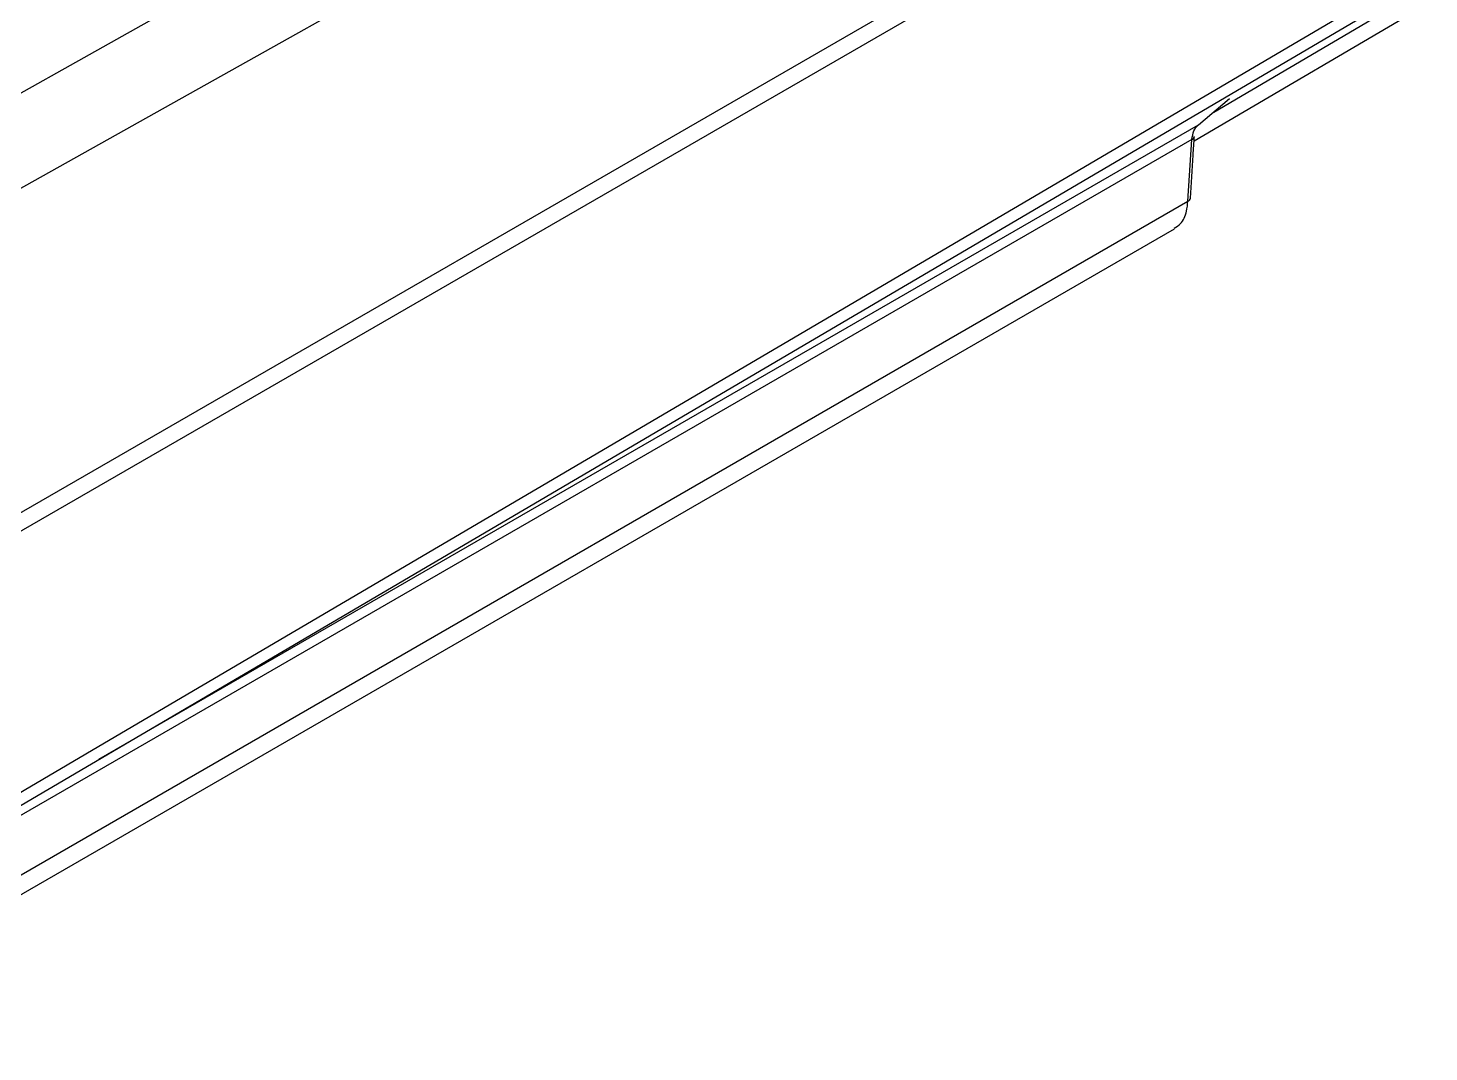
# Model space of a CAD drawing. Extents: x 7 to 113, y 1 to 87.
# Drawn here: x 22.488 to 24.993, y 6.795 to 8.626 of the extents above; entities that cross this region are included whole.
import ezdxf

# ---------------------------------------------------------------- set-up
doc = ezdxf.new("R2010")
doc.units = 0
doc.header["$MEASUREMENT"] = 0
doc.layers.add('OBJECT', color=7, linetype='CONTINUOUS')

msp = doc.modelspace()

# ---------------------------------------------------------------- linework, layer by layer
at = {"layer": 'OBJECT'}
for p, q in [((25.1136, 9.2823), (21.8016, 7.3704)), ((21.8016, 7.3377), (25.1136, 9.2497)), ((25.6106, 9.0642), (24.608, 8.4751)), ((24.5728, 8.4241), (25.5918, 9.023)), ((24.5806, 8.453), (24.6363, 8.4999)), ((22.6149, 7.3182), (24.5806, 8.453)), ((24.569, 8.4264), (21.8688, 6.8677)), ((24.5619, 8.3161), (24.569, 8.4264)), ((21.9519, 6.8094), (24.5619, 8.3161)), ((21.9878, 6.7947), (24.5378, 8.2668))]:
    msp.add_line(p, q, dxfattribs=at)
at = {"layer": 'OBJECT', "flags": 128}
for points in [[(25.112, 9.8174), (24.9348, 9.7181), (24.226, 9.3208), (21.7508, 7.9336)], [(22.3639, 8.4473), (22.6809, 8.6251), (23.596, 9.1386), (24.6621, 9.7369)], [(21.8586, 6.8965), (21.9163, 6.9304), (22.6252, 7.3474), (25.112, 8.8107)], [(21.8688, 6.8796), (22.435, 7.2124), (25.0886, 8.7727)]]:
    msp.add_lwpolyline(points, dxfattribs=at)
at = {"layer": 'OBJECT'}
for centre, radius, start, end in [((24.5664, 8.433), 0.00705, 291.473, 349.87), ((24.5593, 8.3226), 0.007, 291.263, 350.3218)]:
    msp.add_arc(centre, radius, start, end, dxfattribs=at)
for points, knots in [([(24.569, 8.4264), (24.5698, 8.432), (24.5715, 8.4435), (24.5775, 8.4498), (24.5806, 8.453)], [0, 0, 0, 0, 0.487934, 1, 1, 1, 1]), ([(24.5662, 8.3214), (24.5679, 8.3472), (24.5704, 8.384), (24.5726, 8.4207), (24.5732, 8.4317)], [0, 0, 0, 0, 0.7000056, 1, 1, 1, 1]), ([(24.5371, 8.268), (24.5412, 8.2704), (24.5514, 8.2763), (24.5594, 8.2944), (24.5612, 8.3101), (24.5619, 8.3161)], [0, 0, 0, 0, 0.2932917, 0.7307324, 1, 1, 1, 1])]:
    msp.add_open_spline(points, degree=3, knots=knots, dxfattribs=at)

doc.saveas('drawing.dxf')
